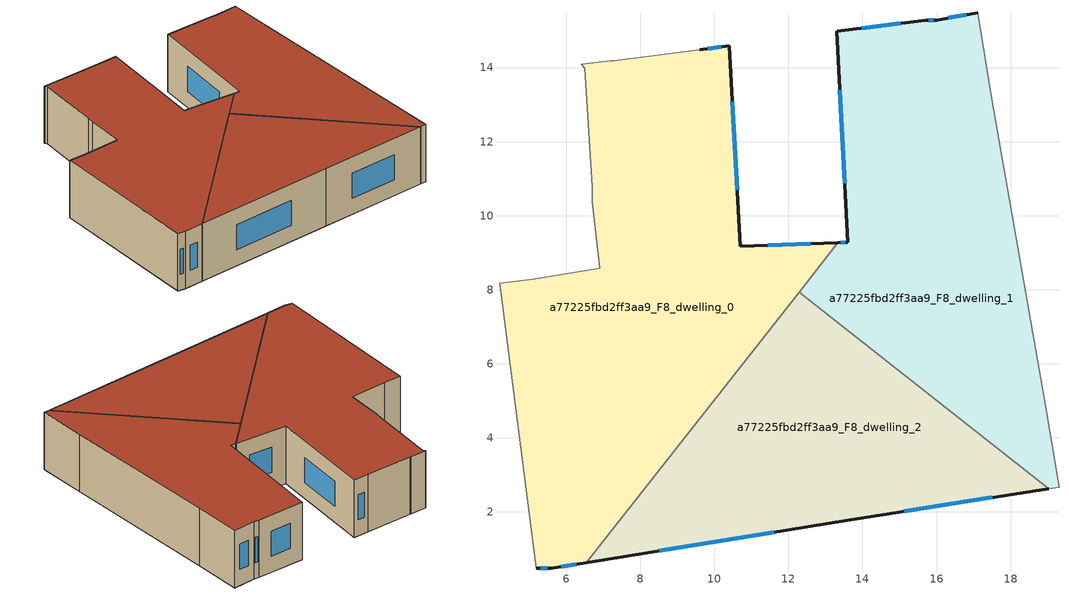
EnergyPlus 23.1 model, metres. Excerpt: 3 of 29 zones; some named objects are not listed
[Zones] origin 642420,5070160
a77225fbd2ff3aa9_F8_dwelling_0
 floor to a77225fbd2ff3aa9_F7_dwelling_0 (EU_floor_Construction): 6.54,0.63 13.34,9.27 10.7,9.18 10.41,14.59 9.6,14.49 7.3,14.18 7.2,14.19 6.4,14.09 6.5,13.99 6.7,10.78 6.7,10.38 6.9,8.58 5.1,8.28 4.2,8.18 5.2,0.48 5.6,0.48 z24
 wall outside (EU_wall_Construction): 9.6,14.49 10.41,14.59 10.7,9.18 13.34,9.27 / 6.54,0.63 5.6,0.48 5.2,0.48 z24:27
 wall adiabatic (EU_wall_Construction): 5.2,0.48 4.2,8.18 5.1,8.28 6.9,8.58 6.7,10.38 6.7,10.78 6.5,13.99 6.4,14.09 7.2,14.19 7.3,14.18 9.6,14.49 z24:27
 wall to a77225fbd2ff3aa9_F8_dwelling_2 (EU_wall_Construction): 12.29,7.94 6.54,0.63 z24:27
 wall to a77225fbd2ff3aa9_F8_dwelling_1 (EU_wall_Construction): 13.34,9.27 12.29,7.94 z24:27
 window (EU_Window_Construction): 9.83,14.51 10.18,14.56 / 10.49,13.07 10.62,10.7 / 11.44,9.21 12.6,9.25 / 6.27,0.59 5.86,0.52 / 5.48,0.48 5.31,0.48 z24.84:26.16
 roof outside (EU_roof_Construction): 10.41,14.59 10.7,9.18 13.34,9.27 6.54,0.63 5.6,0.48 5.2,0.48 4.2,8.18 5.1,8.28 6.9,8.58 6.7,10.38 6.7,10.78 6.5,13.99 6.4,14.09 7.2,14.19 7.3,14.18 9.6,14.49 z27
a77225fbd2ff3aa9_F8_dwelling_1
 floor to a77225fbd2ff3aa9_F7_dwelling_1 (EU_floor_Construction): 19.31,2.67 18.91,5.08 17.51,13.08 17.11,15.48 16.01,15.28 15.71,15.28 13.31,14.98 13.6,9.28 13.34,9.27 12.29,7.94 19.03,2.63 z24
 wall outside (EU_wall_Construction): 13.34,9.27 13.6,9.28 13.31,14.98 15.71,15.28 16.01,15.28 17.11,15.48 z24:27
 wall adiabatic (EU_wall_Construction): 17.11,15.48 17.51,13.08 18.91,5.08 19.31,2.67 19.03,2.63 z24:27
 wall to a77225fbd2ff3aa9_F8_dwelling_2 (EU_wall_Construction): 19.03,2.63 12.29,7.94 z24:27
 window (EU_Window_Construction): 13.41,9.27 13.53,9.28 / 13.52,10.88 13.39,13.39 / 13.98,15.07 15.04,15.2 / 15.79,15.28 15.92,15.28 / 16.32,15.34 16.8,15.43 z24.84:26.16
 roof outside (EU_roof_Construction): 17.11,15.48 17.51,13.08 18.91,5.08 19.31,2.67 19.03,2.63 12.29,7.94 13.34,9.27 13.6,9.28 13.31,14.98 15.71,15.28 16.01,15.28 z27
a77225fbd2ff3aa9_F8_dwelling_2
 floor to a77225fbd2ff3aa9_F7_dwelling_2 (EU_floor_Construction): 19.03,2.63 12.29,7.94 6.54,0.63 13.6,1.78 z24
 wall outside (EU_wall_Construction): 19.03,2.63 13.6,1.78 6.54,0.63 z24:27
 window (EU_Window_Construction): 17.51,2.39 15.12,2.02 / 11.62,1.45 8.52,0.95 z24.84:26.16
 roof outside (EU_roof_Construction): 19.03,2.63 13.6,1.78 6.54,0.63 12.29,7.94 z27
[Building]
EU S2 Campaign: North Axis=0; Terrain=City; Solar Distribution=FullExterior
[Site:Location]
Lyon-Bron: Latitude=45.75; Longitude=5; Time Zone=1; Elevation=198
[SizingPeriod:WeatherFileDays]
AnnualSizingPeriod: Begin Month=1; Begin Day of Month=1; End Month=12; End Day of Month=31; Day of Week for Start Day=Monday; Use Weather File Daylight Saving Period=No; Use Weather File Rain and Snow Indicators=No
[MATERIAL]
EU_InternalMass_Material: Roughness=MediumRough; Thickness=0.1; Conductivity=1; Density=1800; Specific Heat=900; Thermal Absorptance=0.9; Solar Absorptance=0.7; Visible Absorptance=0.7
[MATERIAL:NOMASS] Roughness=MediumRough; Thermal Absorptance=0.9; Solar Absorptance=0.7; Visible Absorptance=0.7
Name | Thermal Resistance
EU_wall_NoMass | 0.776494
EU_roof_NoMass | 0.486893
EU_floor_NoMass | 0.421597
[WINDOWMATERIAL:SIMPLEGLAZINGSYSTEM]
EU_Window_SimpleGlazing: UFactor=4.24961; Solar Heat Gain Coefficient=0.83; Visible Transmittance=0.83
[CONSTRUCTION]
EU_wall_Construction: EU_wall_NoMass
EU_roof_Construction: EU_roof_NoMass
EU_floor_Construction: EU_floor_NoMass
EU_InternalMass_Construction: EU_InternalMass_Material
EU_Window_Construction: EU_Window_SimpleGlazing
[ZONE] Type=1; Multiplier=1; Ceiling Height=autocalculate; Floor Area=autocalculate; Part of Total Floor Area=Yes
Name | Volume
a77225fbd2ff3aa9_F8_dwelling_0 | 190.099
a77225fbd2ff3aa9_F8_dwelling_1 | 148.112
a77225fbd2ff3aa9_F8_dwelling_2 | 119.378
[INTERNALMASS] Construction=EU_InternalMass_Construction
Name | Zone or ZoneList | Surface Area
a77225fbd2ff3aa9_F8_dwelling_0_EU_InternalMass | a77225fbd2ff3aa9_F8_dwelling_0 | 63.366
a77225fbd2ff3aa9_F8_dwelling_1_EU_InternalMass | a77225fbd2ff3aa9_F8_dwelling_1 | 49.3704
a77225fbd2ff3aa9_F8_dwelling_2_EU_InternalMass | a77225fbd2ff3aa9_F8_dwelling_2 | 39.7924
[OTHEREQUIPMENT] Fuel Type=Electricity; Design Level Calculation Method=Watts/Area; Power per Zone Floor Area=1; Fraction Latent=0; Fraction Radiant=0; Fraction Lost=0; Carbon Dioxide Generation Rate=0; EndUse Subcategory=EU_Step8_InternalGains
Name | Zone or ZoneList or Space or SpaceList | Schedule
EU_Step8_InternalGain_a77225fbd2ff3aa9_F8_dwelling_0_f000 | a77225fbd2ff3aa9_F8_dwelling_0 | EU_Step8_GainSchedule_a77225fbd2ff3aa9_F8_dwelling_0_f000
EU_Step8_InternalGain_a77225fbd2ff3aa9_F8_dwelling_1_f000 | a77225fbd2ff3aa9_F8_dwelling_1 | EU_Step8_GainSchedule_a77225fbd2ff3aa9_F8_dwelling_1_f000
EU_Step8_InternalGain_a77225fbd2ff3aa9_F8_dwelling_2_f000 | a77225fbd2ff3aa9_F8_dwelling_2 | EU_Step8_GainSchedule_a77225fbd2ff3aa9_F8_dwelling_2_f000
[ZONEVENTILATION:DESIGNFLOWRATE] Schedule=EU_AlwaysOn; Design Flow Rate Calculation Method=AirChanges/Hour; Air Changes per Hour=0.693814; Ventilation Type=Natural; Fan Pressure Rise=0; Fan Total Efficiency=1; Constant Term Coefficient=1; Temperature Term Coefficient=0; Velocity Term Coefficient=0; Velocity Squared Term Coefficient=0; Minimum Indoor Temperature=-100; Maximum Indoor Temperature=100; Delta Temperature=-100; Minimum Outdoor Temperature=-100; Maximum Outdoor Temperature=100; Maximum Wind Speed=40
Name | Zone or ZoneList or Space or SpaceList
EU_ConstantAir_a77225fbd2ff3aa9_F8_dwelling_0 | a77225fbd2ff3aa9_F8_dwelling_0
EU_ConstantAir_a77225fbd2ff3aa9_F8_dwelling_1 | a77225fbd2ff3aa9_F8_dwelling_1
EU_ConstantAir_a77225fbd2ff3aa9_F8_dwelling_2 | a77225fbd2ff3aa9_F8_dwelling_2
[HVACTEMPLATE:ZONE:IDEALLOADSAIRSYSTEM] System Availability Schedule=EU_AlwaysOn; Maximum Heating Supply Air Temperature=50; Minimum Cooling Supply Air Temperature=13; Maximum Heating Supply Air Humidity Ratio=0.0156; Minimum Cooling Supply Air Humidity Ratio=0.0077; Heating Limit=NoLimit; Cooling Limit=NoLimit; Heating Availability Schedule=EU_AlwaysOn; Cooling Availability Schedule=EU_CoolingOff; Dehumidification Control Type=ConstantSensibleHeatRatio; Cooling Sensible Heat Ratio=0.7; Dehumidification Setpoint=60; Humidification Control Type=None; Humidification Setpoint=30; Outdoor Air Method=None; Outdoor Air Flow Rate per Person=0.00944; Outdoor Air Flow Rate per Zone Floor Area=0; Outdoor Air Flow Rate per Zone=0; Demand Controlled Ventilation Type=None; Outdoor Air Economizer Type=NoEconomizer; Heat Recovery Type=None; Sensible Heat Recovery Effectiveness=0.7; Latent Heat Recovery Effectiveness=0.65
Name | Template Thermostat
a77225fbd2ff3aa9_F8_dwelling_0 | EU_HeatOnly_a77225fbd2ff3aa9_F8_dwelling_0
a77225fbd2ff3aa9_F8_dwelling_1 | EU_HeatOnly_a77225fbd2ff3aa9_F8_dwelling_1
a77225fbd2ff3aa9_F8_dwelling_2 | EU_HeatOnly_a77225fbd2ff3aa9_F8_dwelling_2
[SIZING:ZONE] Zone Cooling Design Supply Air Temperature Input Method=SupplyAirTemperature; Zone Cooling Design Supply Air Temperature=13; Zone Heating Design Supply Air Temperature Input Method=SupplyAirTemperature; Zone Heating Design Supply Air Temperature=50; Zone Cooling Design Supply Air Humidity Ratio=0.008; Zone Heating Design Supply Air Humidity Ratio=0.008; Cooling Design Air Flow Method=DesignDay; Cooling Design Air Flow Rate=0; Cooling Minimum Air Flow per Zone Floor Area=0.000762; Cooling Minimum Air Flow=0; Cooling Minimum Air Flow Fraction=0.2; Heating Design Air Flow Method=DesignDay; Heating Design Air Flow Rate=0; Heating Maximum Air Flow per Zone Floor Area=0.002032; Heating Maximum Air Flow=0.141576; Heating Maximum Air Flow Fraction=0.3; Account for Dedicated Outdoor Air System=No; Dedicated Outdoor Air System Control Strategy=NeutralSupplyAir; Dedicated Outdoor Air Low Setpoint Temperature for Design=autosize; Dedicated Outdoor Air High Setpoint Temperature for Design=autosize; Zone Load Sizing Method=Sensible Load Only No Latent Load; Zone Latent Cooling Design Supply Air Humidity Ratio Input Method=HumidityRatioDifference; Zone Cooling Design Supply Air Humidity Ratio Difference=0.005; Zone Latent Heating Design Supply Air Humidity Ratio Input Method=HumidityRatioDifference; Zone Humidification Design Supply Air Humidity Ratio Difference=0.005
a77225fbd2ff3aa9_F8_dwelling_0; a77225fbd2ff3aa9_F8_dwelling_1; a77225fbd2ff3aa9_F8_dwelling_2
[SCHEDULE:CONSTANT]
Name | Hourly Value
EU_AlwaysOn | 1
EU_CoolingOff | 0
[SCHEDULE:FILE] Column Number=1; Rows to Skip at Top=0; Number of Hours of Data=8760; Column Separator=Comma; Interpolate to Timestep=No; Minutes per Item=60; Adjust Schedule for Daylight Savings=Yes
Name | File
EU_Step8_GainSchedule_a77225fbd2ff3aa9_F8_dwelling_0_f000 | ../../schedules/a77225fbd2ff3aa9/a77225fbd2ff3aa9_F8_dwelling_0_f000_gain.csv
EU_Step8_GainSchedule_a77225fbd2ff3aa9_F8_dwelling_1_f000 | ../../schedules/a77225fbd2ff3aa9/a77225fbd2ff3aa9_F8_dwelling_1_f000_gain.csv
EU_Step8_GainSchedule_a77225fbd2ff3aa9_F8_dwelling_2_f000 | ../../schedules/a77225fbd2ff3aa9/a77225fbd2ff3aa9_F8_dwelling_2_f000_gain.csv
